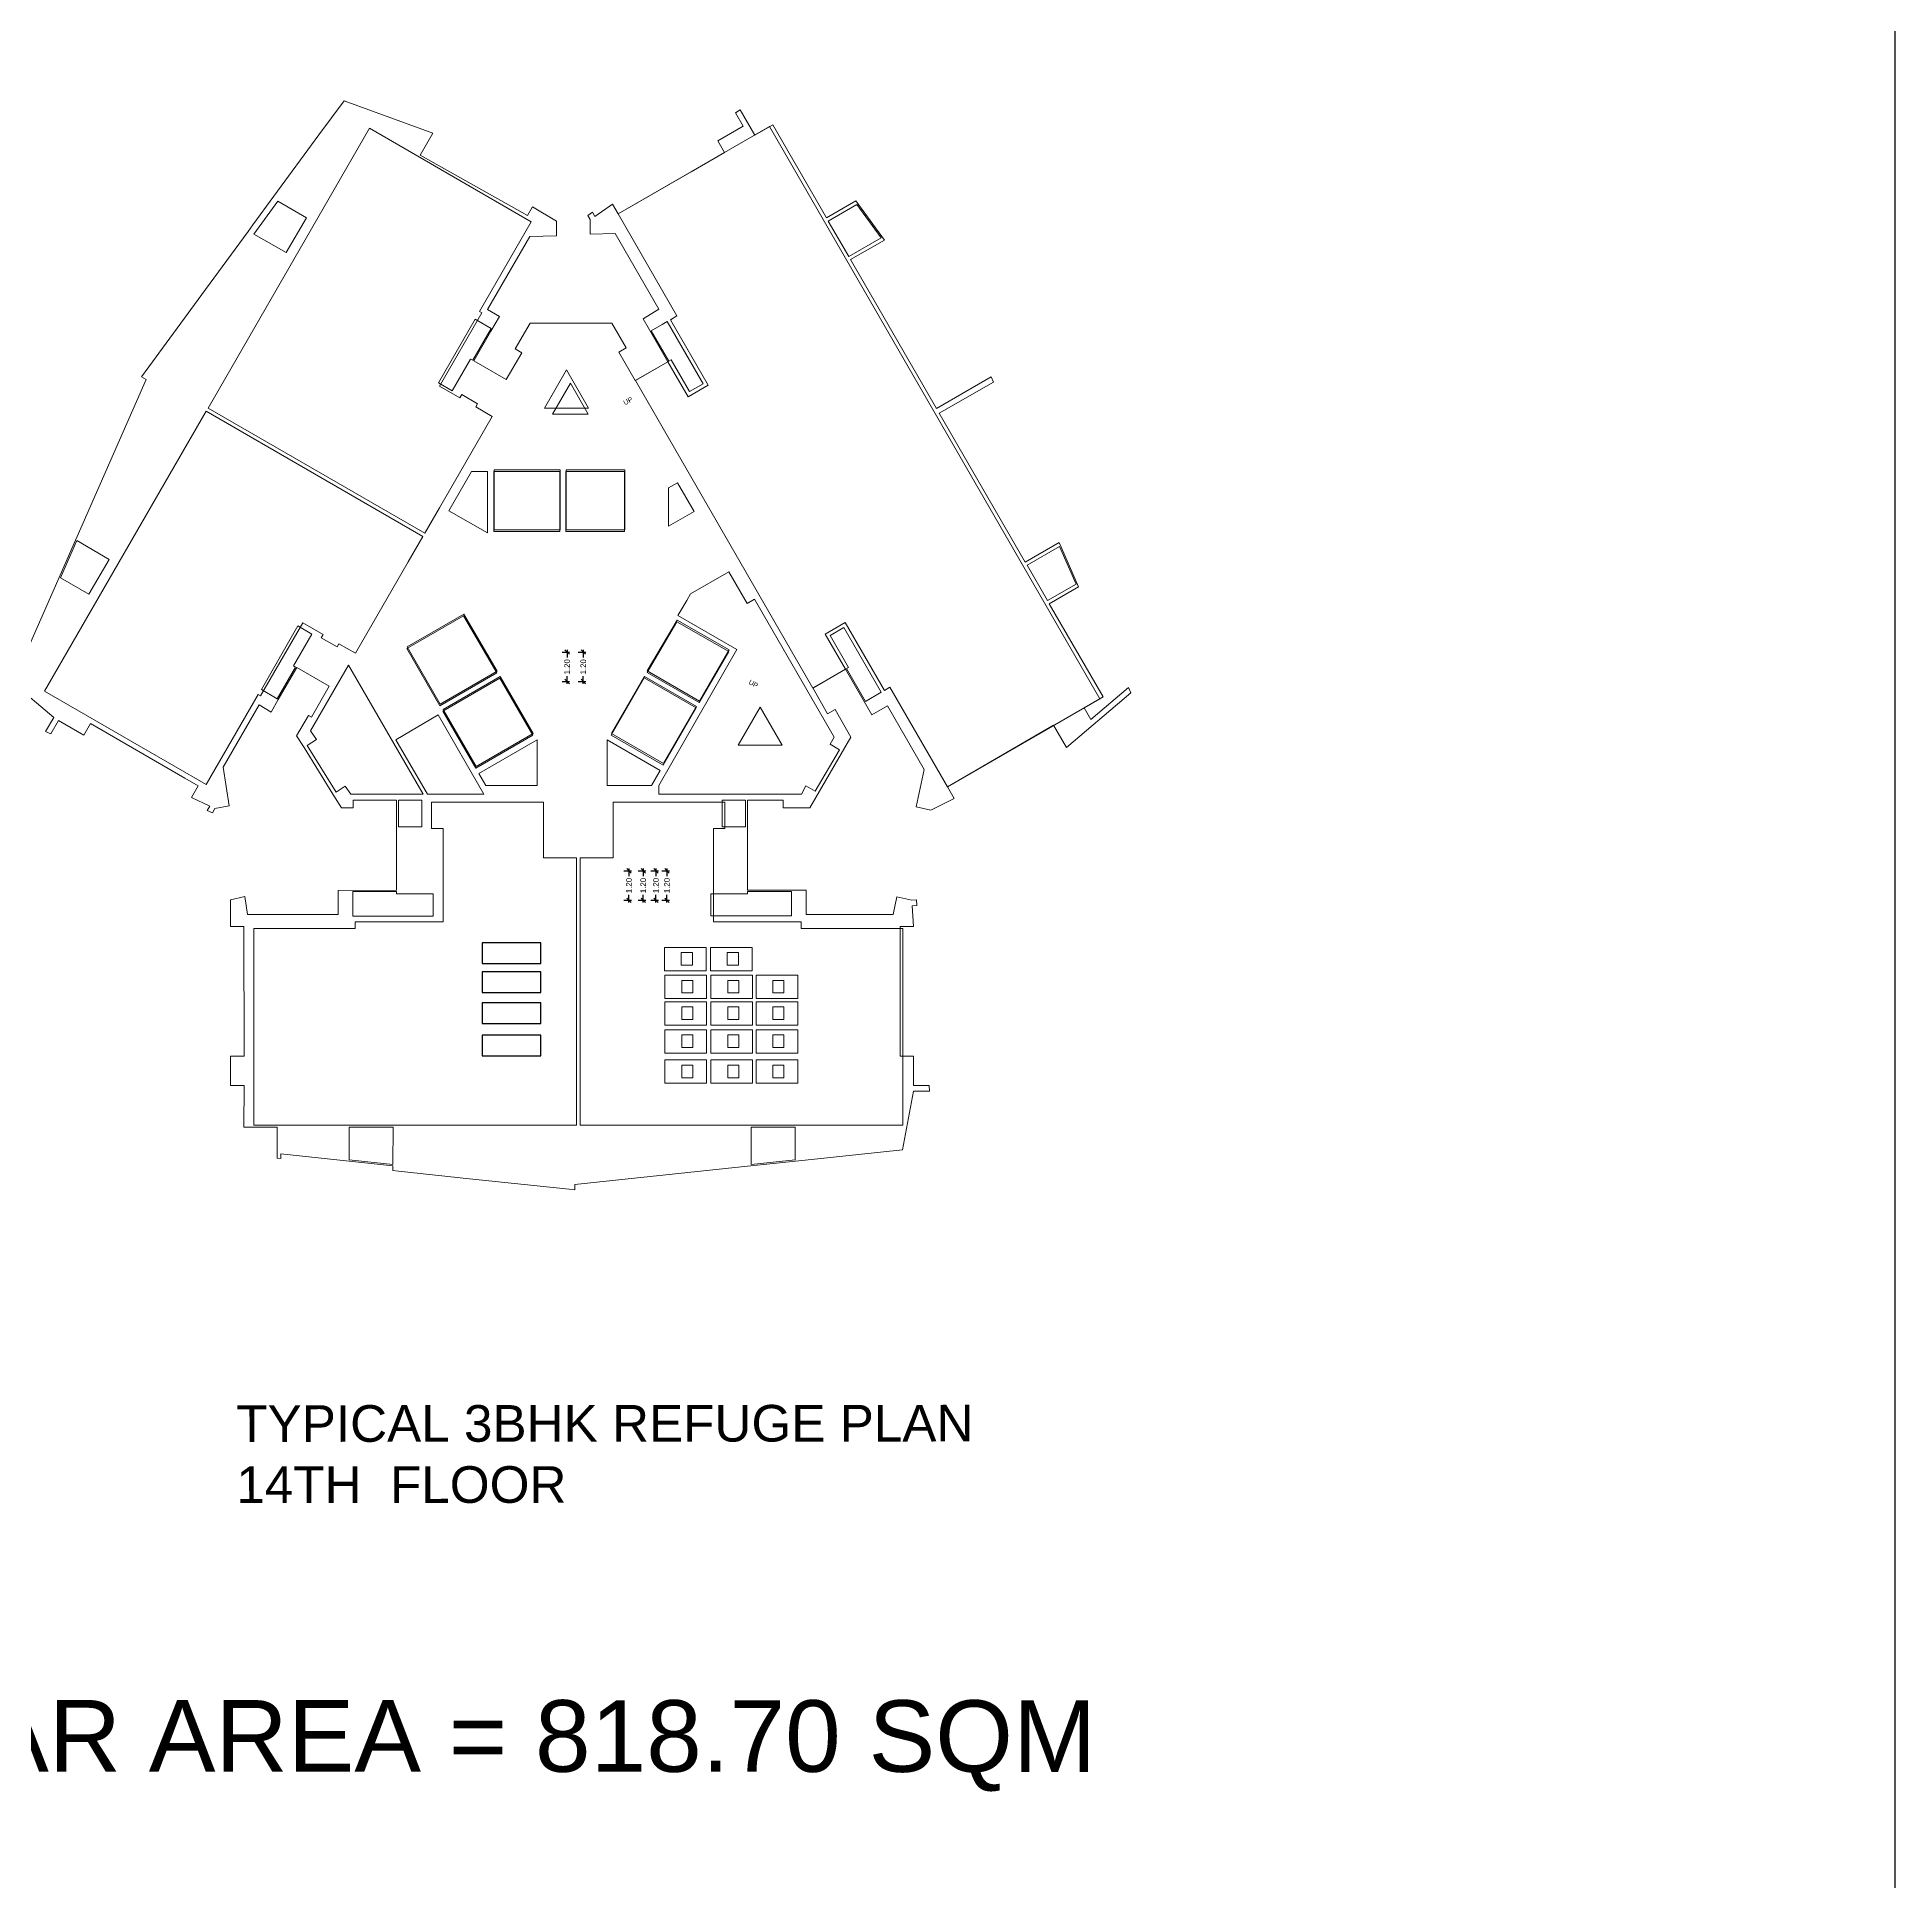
# Model space of a CAD drawing. Header units: metres. Extents: x 256329 to 886268, y -249371 to 355.
# Drawn here: x 281943.5 to 282019.5, y -355.1 to -279.6 of the extents above; entities that cross this region are included whole.
import ezdxf

# ---------------------------------------------------------------- set-up
doc = ezdxf.new("R2010")
doc.units = ezdxf.units.M
doc.header["$MEASUREMENT"] = 0
doc.header["$PDMODE"] = 35
doc.linetypes.add('CONTINOUS', pattern=[0])
doc.linetypes.add('DASHED', pattern=[0.75, 0.5, -0.25])
doc.layers.get('0').update_dxf_attribs({"lineweight": 18})
doc.layers.get('Defpoints').update_dxf_attribs({"lineweight": 20})
doc.layers.add('A_TEXT', color=4, linetype='Continuous', lineweight=0, transparency=0.3)
doc.layers.add('BLK_1_FLR_19_BATH', color=14, linetype='DASHED', lineweight=9, plot=False)
doc.layers.add('BLK_1_FLR_19_BLT_UP_AREA', color=7, linetype='Continuous', true_color=0x995f4c)
doc.layers.add('SPA COMMENT', color=7, linetype='Continuous', true_color=0xeb0505)
for name, color, linetype, lineweight in [('BLK_1_FLR_19_BLT_UP_AREA_DEDUCT', 14, 'DASHED', 9), ('BLK_1_FLR_19_CARPET_AREA', 14, 'DASHED', 9), ('BLK_1_FLR_19_EXIT_WIDTH_DOOR', 7, 'Continuous', 0), ('BLK_1_FLR_19_EXIT_WIDTH_STAIR', 7, 'Continuous', 0)]:
    doc.layers.add(name, color=color, linetype=linetype, lineweight=lineweight)
doc.layers.add('BLK_1_FLR_19_FAR_AREA_DEDUCT', color=7, linetype='Continuous')
doc.layers.add('BLK_1_FLR_19_UNITFA', color=5, linetype='Continuous')
for name, color, linetype, plot in [('BLK_1_FLR_19_LIFT_10', 2, 'Continuous', False), ('BLK_1_FLR_19_LIFT_11', 2, 'Continuous', False), ('BLK_1_FLR_19_LIFT_12', 2, 'Continuous', False), ('BLK_1_FLR_19_LIFT_7', 2, 'Continuous', False), ('BLK_1_FLR_19_LIFT_8', 2, 'Continuous', False), ('BLK_1_FLR_19_LIFT_9', 2, 'Continuous', False), ('BLK_1_FLR_19_WATER_CLOSET', 2, 'Continuous', False)]:
    doc.layers.add(name, color=color, linetype=linetype, plot=plot)
doc.styles.add('Arial', font='arial.ttf')
doc.styles.get("Standard").update_dxf_attribs({"font": 'arial.ttf'})
doc.dimstyles.new('METRIC DIM', dxfattribs={"dimtxt": 0.23, "dimasz": 0.18, "dimexe": 0.1, "dimexo": 0.1, "dimgap": 0.09, "dimtad": 0, "dimzin": 0, "dimdsep": 46, "dimtxsty": 'Standard', "dimblk": 'OBLIQUE', "dimcen": 0, "dimdle": 0.1, "dimclrd": 147, "dimclre": 147, "dimclrt": 7, "dimadec": 0, "dimazin": 0, "dimtfac": 1, "dimtofl": 0, "dimtmove": 0, "dimatfit": 2, "dimfxl": 0.125, "dimtolj": 1, "dimtzin": 0, "dimarcsym": 0})

# ---------------------------------------------------------------- blocks, each defined once
blk = doc.blocks.new('_Oblique')
at = {"color": 0, "linetype": 'ByBlock', "lineweight": -2}
blk.add_line((-0.5, -0.5), (0.5, 0.5), dxfattribs=at)
blk = doc.blocks.new('*D94')
at = {"layer": 'BLK_1_FLR_19_EXIT_WIDTH_DOOR', "color": 147, "lineweight": -2, "transparency": 16777216}
for p, q in [((281967.545218, -313.699504), (281967.852281, -313.699504)), ((281967.752281, -313.599504), (281967.752281, -313.922804)), ((281967.545218, -314.901104), (281967.852281, -314.901104)), ((281967.752281, -315.001104), (281967.752281, -314.677804))]:
    blk.add_line(p, q, dxfattribs=at)
at = {"layer": 'Defpoints', "color": 0, "transparency": 16777216}
for p in [(281967.445218, -313.699504), (281967.445218, -314.901104), (281967.752281, -314.901104)]:
    blk.add_point(p, dxfattribs=at)
at = {"layer": 'BLK_1_FLR_19_EXIT_WIDTH_DOOR', "color": 147, "lineweight": -2, "transparency": 16777216, "xscale": 0.18, "yscale": 0.18, "zscale": 0.18}
for p, rotation in [((281967.752281, -313.699504), 90), ((281967.752281, -314.901104), 270)]:
    blk.add_blockref('_Oblique', p, dxfattribs=dict(at, rotation=rotation))
at = {"layer": 'BLK_1_FLR_19_EXIT_WIDTH_DOOR', "color": 7, "transparency": 16777216, "insert": (281967.752281, -314.300304), "char_height": 0.23, "attachment_point": 5, "rotation": 90}
blk.add_mtext('\\A1;1.20', dxfattribs=at)
blk = doc.blocks.new('*D95')
at = {"layer": 'BLK_1_FLR_19_EXIT_WIDTH_DOOR', "color": 147, "lineweight": -2, "transparency": 16777216}
for p, q in [((281968.130126, -313.699504), (281968.437189, -313.699504)), ((281968.337189, -313.599504), (281968.337189, -313.922804)), ((281968.130126, -314.901104), (281968.437189, -314.901104)), ((281968.337189, -315.001104), (281968.337189, -314.677804))]:
    blk.add_line(p, q, dxfattribs=at)
at = {"layer": 'Defpoints', "color": 0, "transparency": 16777216}
for p in [(281968.030126, -313.699504), (281968.030126, -314.901104), (281968.337189, -314.901104)]:
    blk.add_point(p, dxfattribs=at)
at = {"layer": 'BLK_1_FLR_19_EXIT_WIDTH_DOOR', "color": 147, "lineweight": -2, "transparency": 16777216, "xscale": 0.18, "yscale": 0.18, "zscale": 0.18}
for p, rotation in [((281968.337189, -313.699504), 90), ((281968.337189, -314.901104), 270)]:
    blk.add_blockref('_Oblique', p, dxfattribs=dict(at, rotation=rotation))
at = {"layer": 'BLK_1_FLR_19_EXIT_WIDTH_DOOR', "color": 7, "transparency": 16777216, "insert": (281968.337189, -314.300304), "char_height": 0.23, "attachment_point": 5, "rotation": 90}
blk.add_mtext('\\A1;1.20', dxfattribs=at)
blk = doc.blocks.new('*D96')
at = {"layer": 'BLK_1_FLR_19_EXIT_WIDTH_DOOR', "color": 147, "lineweight": -2, "transparency": 16777216}
for p, q in [((281968.650693, -313.699504), (281968.957757, -313.699504)), ((281968.857757, -313.599504), (281968.857757, -313.922804)), ((281968.650693, -314.901104), (281968.957757, -314.901104)), ((281968.857757, -315.001104), (281968.857757, -314.677804))]:
    blk.add_line(p, q, dxfattribs=at)
at = {"layer": 'Defpoints', "color": 0, "transparency": 16777216}
for p in [(281968.550693, -313.699504), (281968.550693, -314.901104), (281968.857757, -314.901104)]:
    blk.add_point(p, dxfattribs=at)
at = {"layer": 'BLK_1_FLR_19_EXIT_WIDTH_DOOR', "color": 147, "lineweight": -2, "transparency": 16777216, "xscale": 0.18, "yscale": 0.18, "zscale": 0.18}
for p, rotation in [((281968.857757, -313.699504), 90), ((281968.857757, -314.901104), 270)]:
    blk.add_blockref('_Oblique', p, dxfattribs=dict(at, rotation=rotation))
at = {"layer": 'BLK_1_FLR_19_EXIT_WIDTH_DOOR', "color": 7, "transparency": 16777216, "insert": (281968.857757, -314.300304), "char_height": 0.23, "attachment_point": 5, "rotation": 90}
blk.add_mtext('\\A1;1.20', dxfattribs=at)
blk = doc.blocks.new('*D97')
at = {"layer": 'BLK_1_FLR_19_EXIT_WIDTH_DOOR', "color": 147, "lineweight": -2, "transparency": 16777216}
for p, q in [((281969.101072, -313.699504), (281969.408135, -313.699504)), ((281969.308135, -313.599504), (281969.308135, -313.922804)), ((281969.101072, -314.901104), (281969.408135, -314.901104)), ((281969.308135, -315.001104), (281969.308135, -314.677804))]:
    blk.add_line(p, q, dxfattribs=at)
at = {"layer": 'Defpoints', "color": 0, "transparency": 16777216}
for p in [(281969.001072, -313.699504), (281969.001072, -314.901104), (281969.308135, -314.901104)]:
    blk.add_point(p, dxfattribs=at)
at = {"layer": 'BLK_1_FLR_19_EXIT_WIDTH_DOOR', "color": 147, "lineweight": -2, "transparency": 16777216, "xscale": 0.18, "yscale": 0.18, "zscale": 0.18}
for p, rotation in [((281969.308135, -313.699504), 90), ((281969.308135, -314.901104), 270)]:
    blk.add_blockref('_Oblique', p, dxfattribs=dict(at, rotation=rotation))
at = {"layer": 'BLK_1_FLR_19_EXIT_WIDTH_DOOR', "color": 7, "transparency": 16777216, "insert": (281969.308135, -314.300304), "char_height": 0.23, "attachment_point": 5, "rotation": 90}
blk.add_mtext('\\A1;1.20', dxfattribs=at)
blk = doc.blocks.new('*D98')
at = {"layer": 'BLK_1_FLR_19_EXIT_WIDTH_STAIR', "color": 147, "lineweight": -2, "transparency": 16777216}
for p, q in [((281965.884694, -304.650625), (281965.884694, -304.973925)), ((281965.677631, -304.750625), (281965.984694, -304.750625)), ((281965.677631, -305.952225), (281965.984694, -305.952225)), ((281965.884694, -306.052225), (281965.884694, -305.728925))]:
    blk.add_line(p, q, dxfattribs=at)
at = {"layer": 'Defpoints', "color": 0, "transparency": 16777216}
for p in [(281965.577631, -304.750625), (281965.577631, -305.952225), (281965.884694, -305.952225)]:
    blk.add_point(p, dxfattribs=at)
at = {"layer": 'BLK_1_FLR_19_EXIT_WIDTH_STAIR', "color": 147, "lineweight": -2, "transparency": 16777216, "xscale": 0.18, "yscale": 0.18, "zscale": 0.18}
for p, rotation in [((281965.884694, -304.750625), 90), ((281965.884694, -305.952225), 270)]:
    blk.add_blockref('_Oblique', p, dxfattribs=dict(at, rotation=rotation))
at = {"layer": 'BLK_1_FLR_19_EXIT_WIDTH_STAIR', "color": 7, "transparency": 16777216, "insert": (281965.884694, -305.351425), "char_height": 0.23, "attachment_point": 5, "rotation": 90}
blk.add_mtext('\\A1;1.20', dxfattribs=at)
blk = doc.blocks.new('*D99')
at = {"layer": 'BLK_1_FLR_19_EXIT_WIDTH_STAIR', "color": 147, "lineweight": -2, "transparency": 16777216}
for p, q in [((281965.223748, -304.650625), (281965.223748, -304.973925)), ((281965.016685, -304.750625), (281965.323748, -304.750625)), ((281965.016685, -305.952225), (281965.323748, -305.952225)), ((281965.223748, -306.052225), (281965.223748, -305.728925))]:
    blk.add_line(p, q, dxfattribs=at)
at = {"layer": 'Defpoints', "color": 0, "transparency": 16777216}
for p in [(281964.916685, -304.750625), (281964.916685, -305.952225), (281965.223748, -305.952225)]:
    blk.add_point(p, dxfattribs=at)
at = {"layer": 'BLK_1_FLR_19_EXIT_WIDTH_STAIR', "color": 147, "lineweight": -2, "transparency": 16777216, "xscale": 0.18, "yscale": 0.18, "zscale": 0.18}
for p, rotation in [((281965.223748, -304.750625), 90), ((281965.223748, -305.952225), 270)]:
    blk.add_blockref('_Oblique', p, dxfattribs=dict(at, rotation=rotation))
at = {"layer": 'BLK_1_FLR_19_EXIT_WIDTH_STAIR', "color": 7, "transparency": 16777216, "insert": (281965.223748, -305.351425), "char_height": 0.23, "attachment_point": 5, "rotation": 90}
blk.add_mtext('\\A1;1.20', dxfattribs=at)

msp = doc.modelspace()

# ---------------------------------------------------------------- linework, layer by layer
at = {"color": 5, "linetype": 'CONTINOUS', "elevation": 0.042641}
for points in [[(281964.303595, -294.763877), (281965.200404, -293.203194)], [(281966.103595, -294.763877), (281965.200404, -293.203194)], [(281966.103595, -294.763877), (281964.303595, -294.763877)], [(281972.225292, -308.559595), (281973.122102, -306.998912)], [(281974.025292, -308.559595), (281973.122102, -306.998912)], [(281974.025292, -308.559595), (281972.225292, -308.559595)]]:
    msp.add_lwpolyline(points, close=True, dxfattribs=at)
at = {"layer": 'BLK_1_FLR_19_BATH', "color": 3, "linetype": 'ByBlock', "lineweight": 9}
for points in [[(281969.203667, -317.789386), (281970.905467, -317.789386), (281970.905467, -316.83555), (281969.203667, -316.83555)], [(281971.087069, -317.789386), (281972.788869, -317.789386), (281972.788869, -316.83555), (281971.087069, -316.83555)], [(281969.221214, -318.922467), (281970.923014, -318.922467), (281970.923014, -317.968631), (281969.221214, -317.968631)], [(281971.104616, -318.922467), (281972.806416, -318.922467), (281972.806416, -317.968631), (281971.104616, -317.968631)], [(281972.952924, -318.922467), (281974.654724, -318.922467), (281974.654724, -317.968631), (281972.952924, -317.968631)], [(281969.221214, -320.008337), (281970.923014, -320.008337), (281970.923014, -319.0545), (281969.221214, -319.0545)], [(281971.104616, -320.008337), (281972.806416, -320.008337), (281972.806416, -319.0545), (281971.104616, -319.0545)], [(281972.952924, -320.008337), (281974.654724, -320.008337), (281974.654724, -319.0545), (281972.952924, -319.0545)], [(281969.221214, -321.157942), (281970.923014, -321.157942), (281970.923014, -320.204106), (281969.221214, -320.204106)], [(281971.104616, -321.157942), (281972.806416, -321.157942), (281972.806416, -320.204106), (281971.104616, -320.204106)], [(281972.952924, -321.157942), (281974.654724, -321.157942), (281974.654724, -320.204106), (281972.952924, -320.204106)], [(281969.221214, -322.390168), (281970.923014, -322.390168), (281970.923014, -321.436332), (281969.221214, -321.436332)], [(281971.104616, -322.390168), (281972.806416, -322.390168), (281972.806416, -321.436332), (281971.104616, -321.436332)], [(281972.952924, -322.390168), (281974.654724, -322.390168), (281974.654724, -321.436332), (281972.952924, -321.436332)]]:
    msp.add_lwpolyline(points, close=True, dxfattribs=at)
at = {"layer": 'BLK_1_FLR_19_BLT_UP_AREA', "color": 14, "linetype": 'ByBlock', "lineweight": 9, "elevation": 0.042641}
msp.add_lwpolyline([(281964.789309, -287.111683), (281963.805633, -286.532823), (281963.603397, -286.884701), (281959.217207, -284.413654), (281959.736188, -283.514758), (281956.096199, -282.188841), (281955.068273, -283.585202), (281953.225475, -286.099955), (281952.37106, -287.265921), (281952.170403, -287.539746), (281950.430394, -289.914227), (281947.812172, -293.487152), (281948.008417, -293.600384), (281945.179183, -300.025275), (281945.117405, -300.165461), (281944.387581, -301.820989), (281942.543211, -306.011289), (281944.221027, -307.427431), (281943.89014, -307.999503), (281944.097362, -308.100611), (281944.097362, -308.100611), (281944.415306, -307.552155), (281945.453934, -308.154653), (281945.729792, -307.675595), (281949.590585, -309.90509), (281950.130959, -310.217099), (281949.855857, -310.693552), (281950.601933, -311.052827), (281950.505255, -311.224811), (281950.711825, -311.326638), (281950.811151, -311.154858), (281951.399882, -311.03539), (281951.156178, -309.451963), (281952.623284, -306.911937), (281953.109981, -307.205347), (281953.405681, -306.693184), (281954.161561, -305.384806), (281955.486315, -306.14971), (281954.760389, -307.406909), (281954.640329, -307.33766), (281954.157032, -308.175564), (281954.461878, -308.647771), (281955.639813, -310.564055), (281955.999355, -311.12131), (281956.473769, -311.121308), (281956.473769, -310.81242), (281958.246068, -310.81015), (281958.246069, -312.046299), (281958.246073, -314.493898), (281955.855442, -314.498545), (281955.855666, -315.484026), (281952.14932, -315.487227), (281952.039213, -314.748816), (281951.450788, -314.888624, -0.000536), (281951.451519, -315.983324), (281952.001507, -315.983324), (281952.006794, -321.279963), (281951.455136, -321.279968), (281951.455146, -322.487175), (281952.006124, -322.48717), (281952.001507, -324.181672), (281953.36571, -324.181672), (281953.36571, -325.456958), (281953.515582, -325.474292), (281953.515582, -325.27314), (281958.096626, -325.765883), (281958.096748, -325.96394), (281958.326626, -325.988342), (281961.226275, -326.296007), (281965.309005, -326.72921), (281965.537862, -326.753565), (281965.537862, -326.528132), (281972.599039, -325.781733), (281974.69433, -325.560266), (281978.943098, -325.111138), (281979.385499, -322.710309), (281980.044187, -322.710309), (281980.028575, -322.480309), (281979.394323, -322.480309), (281979.394315, -321.281788), (281978.844334, -321.281793), (281978.844362, -315.983324), (281979.394394, -315.983323), (281979.333319, -315.135085), (281979.530794, -315.121475), (281979.517171, -314.891868), (281979.317644, -314.90562), (281978.715487, -314.769168), (281978.562925, -315.482609), (281974.998337, -315.482609), (281974.998337, -314.49029), (281972.599844, -314.493898), (281972.599852, -310.809879), (281974.057229, -310.810733), (281974.057052, -311.116792), (281975.157179, -311.116958), (281976.834896, -308.227074), (281976.182812, -307.097451), (281975.879691, -307.27243), (281975.270185, -306.217518), (281976.604741, -305.447243), (281977.683549, -307.3152), (281978.325219, -306.946256), (281979.831383, -309.555554), (281979.506204, -311.081387), (281980.094488, -311.213662), (281981.054872, -310.737398), (281980.779002, -310.259433), (281985.123769, -307.741212), (281985.650181, -308.653611), (281988.286668, -306.422486), (281988.189846, -306.203118), (281986.645251, -307.51023), (281986.367109, -307.034622), (281987.145389, -306.585574), (281984.946549, -302.774653), (281986.145964, -302.082257), (281985.345793, -300.269228), (281983.961531, -301.068321), (281980.447018, -294.979427), (281982.665148, -293.699194), (281982.571715, -293.487523), (281980.331632, -294.780242), (281976.817195, -288.691222), (281978.20173, -287.892191), (281977.032246, -286.292478), (281975.832473, -286.983804), (281973.633923, -283.173942), (281972.897646, -283.598831), (281972.297586, -282.559228), (281972.106692, -282.687604), (281972.420873, -283.233979), (281971.384242, -283.835894), (281971.659771, -284.313196), (281970.297024, -285.098534), (281967.691096, -286.602774), (281967.310925, -286.822275), (281967.08248, -286.426447), (281966.356136, -286.924525), (281966.25553, -286.750228), (281966.065816, -286.881655), (281966.165805, -287.054867), (281966.165805, -287.654867), (281967.189091, -287.626858), (281968.979879, -290.72469), (281968.332639, -291.11487), (281968.53453, -291.464976), (281968.534585, -291.463849), (281969.345909, -292.868805), (281968.008716, -293.640938), (281967.341421, -292.481377), (281967.644556, -292.306389), (281967.057611, -291.289608), (281963.707746, -291.289681), (281963.098068, -292.346629), (281963.366208, -292.5013), (281962.730969, -293.601558), (281961.406163, -292.836679), (281962.106584, -291.625552), (281962.456831, -291.016246), (281961.9644, -290.731913), (281963.690891, -287.742329), (281964.787725, -287.712221)], format="xyb", close=True, dxfattribs=at)
at = {"layer": 'BLK_1_FLR_19_BLT_UP_AREA_DEDUCT', "color": 14, "linetype": 'ByBlock', "lineweight": 9}
for points, elevation in [([(281953.388058, -286.30136), (281954.558506, -286.977356), (281953.733422, -288.406817), (281952.404453, -287.643626)], 0.042641), ([(281975.906734, -287.114397), (281977.077699, -286.438055), (281978.069122, -287.794076), (281976.74183, -288.560628)], 0.042641), ([(281961.458273, -291.132491), (281962.113622, -291.511156), (281961.363003, -292.811808), (281961.276106, -292.761603), (281960.526258, -294.060729), (281959.955751, -293.731342)], 0.042641), ([(281968.663796, -291.609935), (281969.113603, -291.346883), (281969.112743, -291.345473), (281969.319668, -291.226022), (281970.787441, -293.768633), (281970.224908, -294.093637), (281969.473712, -292.792747), (281969.386674, -292.843006)], 0.042641), ([(281965.35755, -293.751285), (281966.084361, -295.009698), (281964.631138, -295.010178)], 0.042641), ([(281960.382896, -298.967083), (281961.308448, -297.36529), (281961.968876, -297.365125), (281961.969504, -299.872399)], 0.042641), ([(281964.920517, -299.811187), (281962.219904, -299.811187), (281962.219904, -297.361863), (281964.920517, -297.361863)], 0.042641), ([(281967.569904, -299.809849), (281965.169291, -299.809849), (281965.169291, -297.360449), (281967.569904, -297.360449)], 0.042641), ([(281969.376106, -298.029673), (281969.736003, -297.821787), (281970.417489, -298.999271), (281969.372248, -299.602965)], 0.042641), ([(281944.492892, -301.708056), (281945.163243, -300.185745), (281946.488263, -300.954838), (281945.663173, -302.383908)], 0.042641), ([(281984.036182, -301.197602), (281985.362769, -300.430499), (281986.041519, -301.968445), (281984.871156, -302.644054)], 0.042641), ([(281952.715915, -306.280502), (281954.211003, -303.681519), (281954.781513, -304.010899), (281954.031365, -305.309839), (281954.118296, -305.359985), (281953.368323, -306.658577)], 0.042641), ([(281960.990786, -303.261082), (281958.664582, -304.603964), (281960.014467, -306.942299), (281962.343231, -305.597939)], 0.124096), ([(281969.706689, -303.50818), (281971.833782, -304.721616), (281970.624397, -306.818434), (281968.491417, -305.586828)], 0.159639), ([(281975.985036, -304.072861), (281976.547769, -303.748202), (281978.075083, -306.393642), (281977.426402, -306.770006), (281976.649422, -305.423861), (281976.736025, -305.373871)], 0.042641), ([(281954.591561, -308.565585), (281954.966677, -308.327327), (281954.727128, -307.964804), (281956.275914, -305.281956), (281959.33184, -310.561463), (281956.38202, -310.562201), (281956.148926, -310.239916), (281955.769012, -310.481085)], 0.042641), ([(281960.134343, -307.161763), (281962.472678, -305.811878), (281963.822563, -308.150213), (281961.484228, -309.500098)], 0.042641), ([(281967.026429, -308.145793), (281968.37839, -305.808657), (281970.499703, -307.034435), (281969.147742, -309.371571)], 0.042641), ([(281958.219406, -308.334896), (281959.94228, -307.319007), (281961.813463, -310.558542), (281959.50504, -310.560684)], 0.124096), ([(281961.609218, -309.71661), (281963.996746, -308.338326), (281963.996924, -310.212191), (281961.895423, -310.212389)], 0.042641), ([(281966.854743, -308.339687), (281969.028948, -309.594168), (281968.669312, -310.210871), (281966.855225, -310.211337)], 0.042641), ([(281958.325299, -311.895286), (281959.276147, -311.895291), (281959.276147, -310.81015), (281958.326211, -310.810149)], 0.042641), ([(281972.520354, -310.808518), (281971.569502, -310.808518), (281971.569502, -311.894668), (281972.520354, -311.894668)], 0.085282), ([(281956.455442, -314.551677), (281958.246892, -314.551543), (281958.246892, -314.641344), (281959.746704, -314.641344), (281959.746704, -315.552665), (281956.451596, -315.55325)], 0.042641), ([(281971.099215, -314.641342), (281971.099215, -315.543412), (281974.401334, -315.543045), (281974.398338, -314.54136), (281972.599026, -314.54136), (281972.599026, -314.641342)], 0.042641), ([(281956.301507, -324.181672), (281958.100451, -324.181565), (281958.096059, -325.714356), (281956.301365, -325.524649)], 0.042641), ([(281972.74547, -324.181709), (281974.544412, -324.181674), (281974.544553, -325.524647), (281972.750064, -325.715988)], 0.042641)]:
    msp.add_lwpolyline(points, close=True, dxfattribs=dict(at, elevation=elevation))
at = {"layer": 'BLK_1_FLR_19_CARPET_AREA', "color": 14, "linetype": 'ByBlock', "lineweight": 9}
for points in [[(281960.004088, -298.845796), (281959.398629, -299.886675), (281950.533443, -294.768037), (281957.143671, -283.31961), (281963.757323, -287.138983), (281961.632328, -290.818639), (281961.730333, -290.875223), (281960.005315, -293.862989), (281960.836469, -294.342863), (281960.911469, -294.212959), (281961.560982, -294.587975), (281961.48599, -294.717865), (281962.162021, -295.108154), (281960.004088, -298.845796)], [(281958.727151, -301.057513), (281959.323307, -300.016083), (281950.458443, -294.897941), (281943.84891, -306.346769), (281950.463403, -310.164684), (281952.587587, -306.48456), (281952.685592, -306.541143), (281954.410571, -303.553353), (281955.241729, -304.033218), (281955.166729, -304.163122), (281955.816259, -304.53811), (281955.891251, -304.40822), (281956.567266, -304.798537), (281958.727151, -301.057513)], [(281964.402015, -313.171388), (281965.603257, -313.171395), (281965.603349, -324.10888), (281961.732064, -324.10888), (281952.40683, -324.108871), (281952.406818, -316.060289), (281956.556898, -316.057762), (281956.556898, -315.779892), (281960.152015, -315.779892), (281960.152015, -314.568571), (281960.152015, -312.121388), (281960.152015, -311.971388), (281959.681458, -311.971351), (281959.681458, -310.887375), (281964.251992, -310.887373), (281964.251992, -313.171388), (281964.402015, -313.171361)], [(281966.954427, -313.171388), (281965.753185, -313.171395), (281965.753093, -324.10888), (281969.624377, -324.10888), (281978.949612, -324.108871), (281978.949623, -316.060289), (281974.799543, -316.057762), (281974.799543, -315.779892), (281971.204427, -315.779892), (281971.204427, -314.568571), (281971.204427, -312.121388), (281971.204427, -311.971388), (281971.674983, -311.971351), (281971.674983, -310.887375), (281967.10445, -310.887373), (281967.10445, -313.171388), (281966.954427, -313.171361)]]:
    msp.add_lwpolyline(points, close=True, dxfattribs=at)
at = {"layer": 'BLK_1_FLR_19_FAR_AREA_DEDUCT', "color": 14, "linetype": 'ByBlock', "lineweight": 9, "elevation": 0.042641}
for points in [[(281975.277373, -306.231531), (281976.604741, -305.447243), (281975.780659, -304.018688), (281976.602847, -303.544557), (281978.204176, -306.318973), (281978.430109, -306.188604), (281980.779633, -310.259069), (281987.014501, -306.659867), (281973.503035, -283.248235), (281967.30728, -286.824927), (281969.715818, -290.997245), (281969.44952, -291.150882), (281970.992719, -293.824587), (281970.170712, -294.29903), (281969.345028, -292.869314), (281968.018515, -293.63528)], [(281969.758246, -303.258991), (281970.117631, -302.639677), (281970.275016, -302.36812), (281971.835534, -301.468907), (281972.588779, -302.762645), (281972.888465, -302.58969), (281976.141597, -308.226742), (281975.97619, -308.513016), (281976.363938, -308.742317), (281975.371799, -310.445285), (281974.981809, -310.220768), (281974.811855, -310.559595), (281968.969724, -310.561057), (281968.969636, -310.211057), (281972.16636, -304.647923)]]:
    msp.add_lwpolyline(points, close=True, dxfattribs=at)
at = {"layer": 'BLK_1_FLR_19_LIFT_10', "color": 1, "linetype": 'ByBlock', "lineweight": 9, "elevation": 0.042641}
msp.add_lwpolyline([(281967.038478, -308.080403), (281968.390439, -305.743267), (281970.511753, -306.969045), (281969.159791, -309.306181)], close=True, dxfattribs=at)
at = {"layer": 'BLK_1_FLR_19_LIFT_11', "color": 1, "linetype": 'ByBlock', "lineweight": 9, "elevation": 0.042641}
msp.add_lwpolyline([(281960.146393, -307.096372), (281962.484728, -305.746488), (281963.834613, -308.084823), (281961.496278, -309.434707)], close=True, dxfattribs=at)
at = {"layer": 'BLK_1_FLR_19_LIFT_12', "color": 2, "linetype": 'ByBlock', "lineweight": 9, "elevation": 0.124096}
msp.add_lwpolyline([(281961.002835, -303.195692), (281958.676631, -304.538573), (281960.026516, -306.876909), (281962.35528, -305.532549)], close=True, dxfattribs=at)
at = {"layer": 'BLK_1_FLR_19_LIFT_7', "color": 1, "linetype": 'ByBlock', "lineweight": 9, "elevation": 0.042641}
msp.add_lwpolyline([(281964.932566, -299.745797), (281962.231953, -299.745797), (281962.231953, -297.296473), (281964.932566, -297.296473)], close=True, dxfattribs=at)
at = {"layer": 'BLK_1_FLR_19_LIFT_8', "color": 1, "linetype": 'ByBlock', "lineweight": 9, "elevation": 0.042641}
msp.add_lwpolyline([(281967.581953, -299.744459), (281965.18134, -299.744459), (281965.18134, -297.295059), (281967.581953, -297.295059)], close=True, dxfattribs=at)
at = {"layer": 'BLK_1_FLR_19_LIFT_9', "color": 1, "linetype": 'ByBlock', "lineweight": 9, "elevation": 0.159639}
msp.add_lwpolyline([(281969.718738, -303.44279), (281971.845831, -304.656226), (281970.636446, -306.753044), (281968.503467, -305.521438)], close=True, dxfattribs=at)
at = {"layer": 'BLK_1_FLR_19_UNITFA', "color": 5}
for points in [[(281964.147806, -316.64137), (281961.741724, -316.64137), (281961.741724, -317.492092), (281964.147806, -317.492092)], [(281964.147806, -317.831105), (281961.741724, -317.831105), (281961.741724, -318.681828), (281964.147806, -318.681828)], [(281964.147806, -319.101101), (281961.741724, -319.101101), (281961.741724, -319.951823), (281964.147806, -319.951823)], [(281964.147806, -320.423029), (281961.741724, -320.423029), (281961.741724, -321.273751), (281964.147806, -321.273751)]]:
    msp.add_lwpolyline(points, close=True, dxfattribs=at)
at = {"layer": 'BLK_1_FLR_19_WATER_CLOSET', "color": 3, "linetype": 'ByBlock', "lineweight": 9}
for points in [[(281969.892473, -317.047109), (281970.345072, -317.047109), (281970.345072, -317.563469), (281969.892473, -317.563469)], [(281971.775876, -317.047109), (281972.228474, -317.047109), (281972.228474, -317.563469), (281971.775876, -317.563469)], [(281969.91002, -318.18019), (281970.362619, -318.18019), (281970.362619, -318.69655), (281969.91002, -318.69655)], [(281971.793423, -318.18019), (281972.246021, -318.18019), (281972.246021, -318.69655), (281971.793423, -318.69655)], [(281973.641731, -318.18019), (281974.094329, -318.18019), (281974.094329, -318.69655), (281973.641731, -318.69655)], [(281969.91002, -319.26606), (281970.362619, -319.26606), (281970.362619, -319.78242), (281969.91002, -319.78242)], [(281971.793423, -319.26606), (281972.246021, -319.26606), (281972.246021, -319.78242), (281971.793423, -319.78242)], [(281973.641731, -319.26606), (281974.094329, -319.26606), (281974.094329, -319.78242), (281973.641731, -319.78242)], [(281969.91002, -320.415665), (281970.362619, -320.415665), (281970.362619, -320.932025), (281969.91002, -320.932025)], [(281971.793423, -320.415665), (281972.246021, -320.415665), (281972.246021, -320.932025), (281971.793423, -320.932025)], [(281973.641731, -320.415665), (281974.094329, -320.415665), (281974.094329, -320.932025), (281973.641731, -320.932025)], [(281969.91002, -321.647891), (281970.362619, -321.647891), (281970.362619, -322.164251), (281969.91002, -322.164251)], [(281971.793423, -321.647891), (281972.246021, -321.647891), (281972.246021, -322.164251), (281971.793423, -322.164251)], [(281973.641731, -321.647891), (281974.094329, -321.647891), (281974.094329, -322.164251), (281973.641731, -322.164251)]]:
    msp.add_lwpolyline(points, close=True, dxfattribs=at)
at = {"layer": 'SPA COMMENT'}
msp.add_lwpolyline([(282019.533834, -923.457838), (281905.092794, -923.457838), (281905.092794, 21.834427), (282019.533834, 21.834427)], close=True, dxfattribs=at)

# ---------------------------------------------------------------- texts
at = {"layer": 'A_TEXT', "lineweight": 0, "style": 'Arial'}
for s, insert, char_height, width, attachment_point, rotation in [('\\pxi2.2673,qc;UP', (281966.465745, -295.256356, 0.042641), 0.2, 2.485498, 7, 28.12797722), ('\\pxi2.2673,qc;UP', (281971.519153, -305.402984, 0.042641), 0.2, 2.485498, 7, 329.99450982), ('TYPICAL 3BHK REFUGE PLAN \\P14TH  FLOOR', (281951.690226, -339.585946, 0.81762), 1.5, 38.917378, 7, 0.03230508), ('\\pxt13;FAR AREA = 818.70 SQM', (281986.866644, -351.371119, 3.774443), 2.927656, 187.570469, 9, 359.98202823)]:
    msp.add_mtext(s, dxfattribs=dict(at, insert=insert, char_height=char_height, width=width, attachment_point=attachment_point, rotation=rotation))

# ---------------------------------------------------------------- dimensions: what is measured, and where the dimension line sits
at = {"layer": 'BLK_1_FLR_19_EXIT_WIDTH_DOOR', "color": 1}
for base, p1, p2, picture, middle in [((281967.752281, -314.901104), (281967.445218, -313.699504), (281967.445218, -314.901104), '*D94', (281967.752281, -314.300304)), ((281968.337189, -314.901104), (281968.030126, -313.699504), (281968.030126, -314.901104), '*D95', (281968.337189, -314.300304)), ((281968.857757, -314.901104), (281968.550693, -313.699504), (281968.550693, -314.901104), '*D96', (281968.857757, -314.300304)), ((281969.308135, -314.901104), (281969.001072, -313.699504), (281969.001072, -314.901104), '*D97', (281969.308135, -314.300304))]:
    dim = msp.add_linear_dim(base=base, p1=p1, p2=p2, angle=90, dimstyle='METRIC DIM', override={"dimfxl": 0.18}, dxfattribs=at)
    dim.commit()
    dim.dimension.update_dxf_attribs({"geometry": picture, "text_midpoint": middle})
at = {"layer": 'BLK_1_FLR_19_EXIT_WIDTH_STAIR', "color": 7}
for base, p1, p2, picture, middle in [((281965.223748, -305.952225), (281964.916685, -304.750625), (281964.916685, -305.952225), '*D99', (281965.223748, -305.351425)), ((281965.884694, -305.952225), (281965.577631, -304.750625), (281965.577631, -305.952225), '*D98', (281965.884694, -305.351425))]:
    dim = msp.add_linear_dim(base=base, p1=p1, p2=p2, angle=90, dimstyle='METRIC DIM', override={"dimfxl": 0.18}, dxfattribs=at)
    dim.commit()
    dim.dimension.update_dxf_attribs({"geometry": picture, "text_midpoint": middle})

doc.saveas('drawing.dxf')
